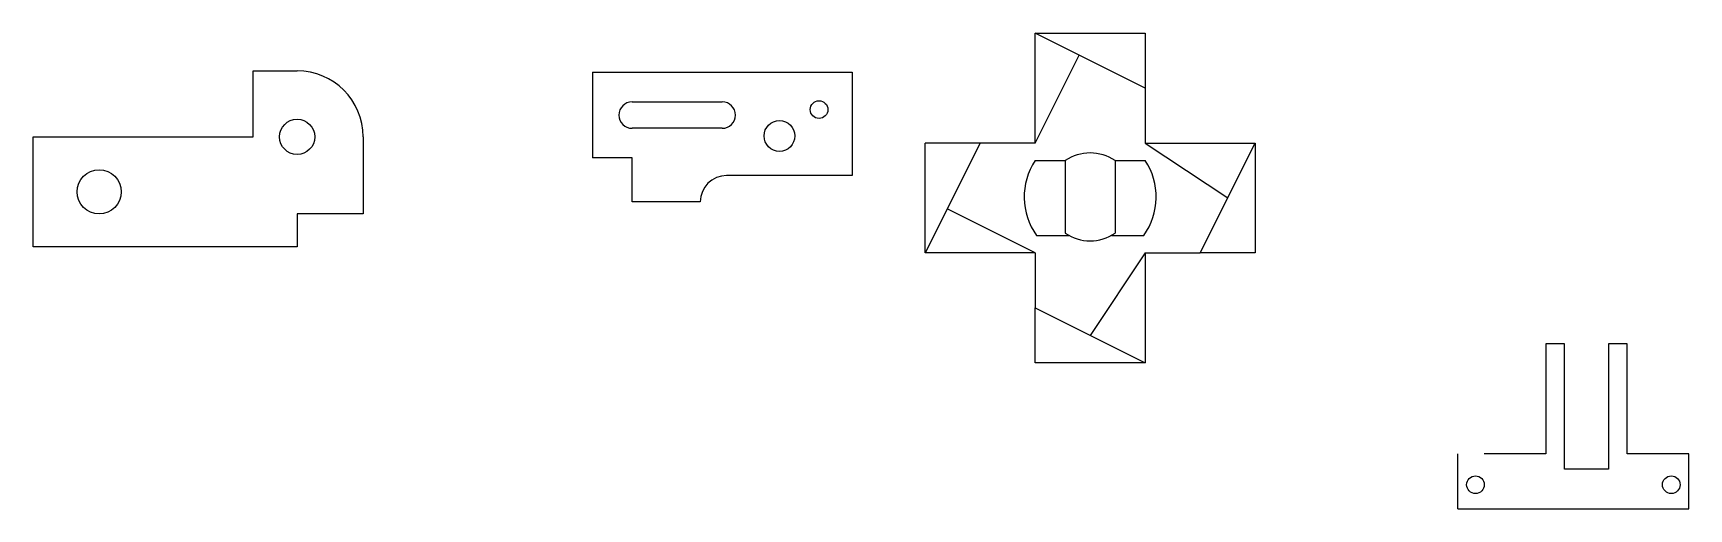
# Model space of a CAD drawing. Header units: millimetres. Extents: x 1082 to 1835, y 2628 to 2845.
import ezdxf

# ---------------------------------------------------------------- set-up
doc = ezdxf.new("R2010")
doc.units = ezdxf.units.MM

msp = doc.modelspace()

# ---------------------------------------------------------------- linework, layer by layer
for p, q in [((1537.72, 2794.75), (1537.72, 2844.75)), ((1537.72, 2844.75), (1587.72, 2844.75)), ((1587.72, 2819.75), (1537.72, 2844.75)), ((1587.72, 2844.75), (1587.72, 2819.75)), ((1537.72, 2794.75), (1557.72, 2834.75)), ((1182.29, 2797.55), (1182.29, 2827.55)), ((1182.29, 2827.55), (1202.29, 2827.55)), ((1336.51, 2826.96), (1454.51, 2826.96)), ((1336.51, 2826.96), (1336.51, 2807.46)), ((1454.51, 2826.96), (1454.51, 2809.96)), ((1587.72, 2819.75), (1587.72, 2794.75)), ((1336.51, 2807.46), (1336.51, 2787.96)), ((1354.51, 2813.46), (1389.51, 2813.46)), ((1389.51, 2813.46), (1395.51, 2813.46)), ((1454.51, 2809.96), (1454.51, 2797.96)), ((1395.51, 2801.46), (1354.51, 2801.46)), ((1082.29, 2747.55), (1082.29, 2797.55)), ((1082.29, 2797.55), (1112.29, 2797.55)), ((1112.29, 2797.55), (1182.29, 2797.55)), ((1232.29, 2797.55), (1232.29, 2762.55)), ((1454.51, 2797.96), (1454.51, 2779.96)), ((1487.72, 2744.75), (1487.72, 2794.75)), ((1512.72, 2794.75), (1487.72, 2744.75)), ((1512.72, 2794.75), (1487.72, 2794.75)), ((1537.72, 2794.75), (1512.72, 2794.75)), ((1587.72, 2794.75), (1637.72, 2794.75)), ((1587.72, 2794.75), (1625.22, 2769.75)), ((1612.72, 2744.75), (1637.72, 2794.75)), ((1637.72, 2794.75), (1637.72, 2744.75)), ((1354.51, 2787.96), (1336.51, 2787.96)), ((1354.51, 2767.96), (1354.51, 2787.96)), ((1537.72, 2786.75), (1537.66, 2786.75)), ((1537.72, 2786.75), (1548.72, 2786.75)), ((1548.72, 2786.75), (1551.41, 2786.75)), ((1551.41, 2786.75), (1551.41, 2769.75)), ((1574.02, 2786.75), (1576.72, 2786.75)), ((1574.02, 2786.75), (1574.02, 2753.75)), ((1576.72, 2786.75), (1587.72, 2786.83)), ((1454.51, 2779.96), (1397.51, 2779.96)), ((1551.41, 2769.75), (1551.41, 2753.75)), ((1232.29, 2762.55), (1202.29, 2762.55)), ((1202.29, 2762.55), (1202.29, 2747.55)), ((1385.51, 2767.96), (1354.51, 2767.96)), ((1537.72, 2744.75), (1497.72, 2764.75)), ((1202.29, 2747.55), (1082.29, 2747.55)), ((1538.35, 2752.75), (1553.04, 2752.75)), ((1572.4, 2752.75), (1587.08, 2752.75)), ((1537.72, 2744.75), (1487.72, 2744.75)), ((1537.72, 2744.75), (1537.72, 2719.75)), ((1587.72, 2744.75), (1562.72, 2707.25)), ((1587.72, 2744.75), (1587.72, 2694.75)), ((1587.72, 2744.75), (1612.72, 2744.75)), ((1637.72, 2744.75), (1612.72, 2744.75)), ((1537.72, 2694.75), (1537.72, 2719.75)), ((1537.72, 2719.75), (1587.72, 2694.75)), ((1778.34, 2703.35), (1769.84, 2703.35)), ((1769.84, 2703.35), (1769.84, 2653.35)), ((1778.34, 2653.35), (1778.34, 2703.35)), ((1806.84, 2703.35), (1798.34, 2703.35)), ((1798.34, 2703.35), (1798.34, 2653.35)), ((1806.84, 2653.35), (1806.84, 2703.35)), ((1587.72, 2694.75), (1537.72, 2694.75)), ((1729.84, 2628.35), (1729.84, 2653.35)), ((1749.84, 2653.35), (1741.84, 2653.35)), ((1769.84, 2653.35), (1749.84, 2653.35)), ((1778.34, 2646.35), (1778.34, 2653.35)), ((1798.34, 2653.35), (1798.34, 2646.35)), ((1834.84, 2653.35), (1806.84, 2653.35)), ((1834.84, 2628.35), (1834.84, 2653.35)), ((1798.34, 2646.35), (1778.34, 2646.35)), ((1729.84, 2628.35), (1737.84, 2628.35)), ((1737.84, 2628.35), (1826.84, 2628.35)), ((1826.84, 2628.35), (1834.84, 2628.35))]:
    msp.add_line(p, q)
for centre, radius in [((1439.51, 2809.96), 4), ((1202.29, 2797.55), 8), ((1421.51, 2797.96), 7), ((1421.51, 2797.96), 7), ((1112.29, 2772.55), 10), ((1737.84, 2639.35), 4), ((1826.84, 2639.35), 4)]:
    msp.add_circle(centre, radius)
for centre, radius, start, end in [((1202.29, 2797.55), 30, 0, 90), ((1354.51, 2807.46), 6, 90, 270), ((1395.51, 2807.46), 6, 270, 90), ((1562.72, 2770.25), 30, 146.63299, 215.68533), ((1562.72, 2770.25), 20, 55.58849, 124.41151), ((1562.72, 2770.25), 30, 324.31467, 33.55731), ((1397.51, 2767.96), 12, 90, 180), ((1562.72, 2770.25), 20, 235.58849, 304.41151)]:
    msp.add_arc(centre, radius, start, end)

doc.saveas('drawing.dxf')
